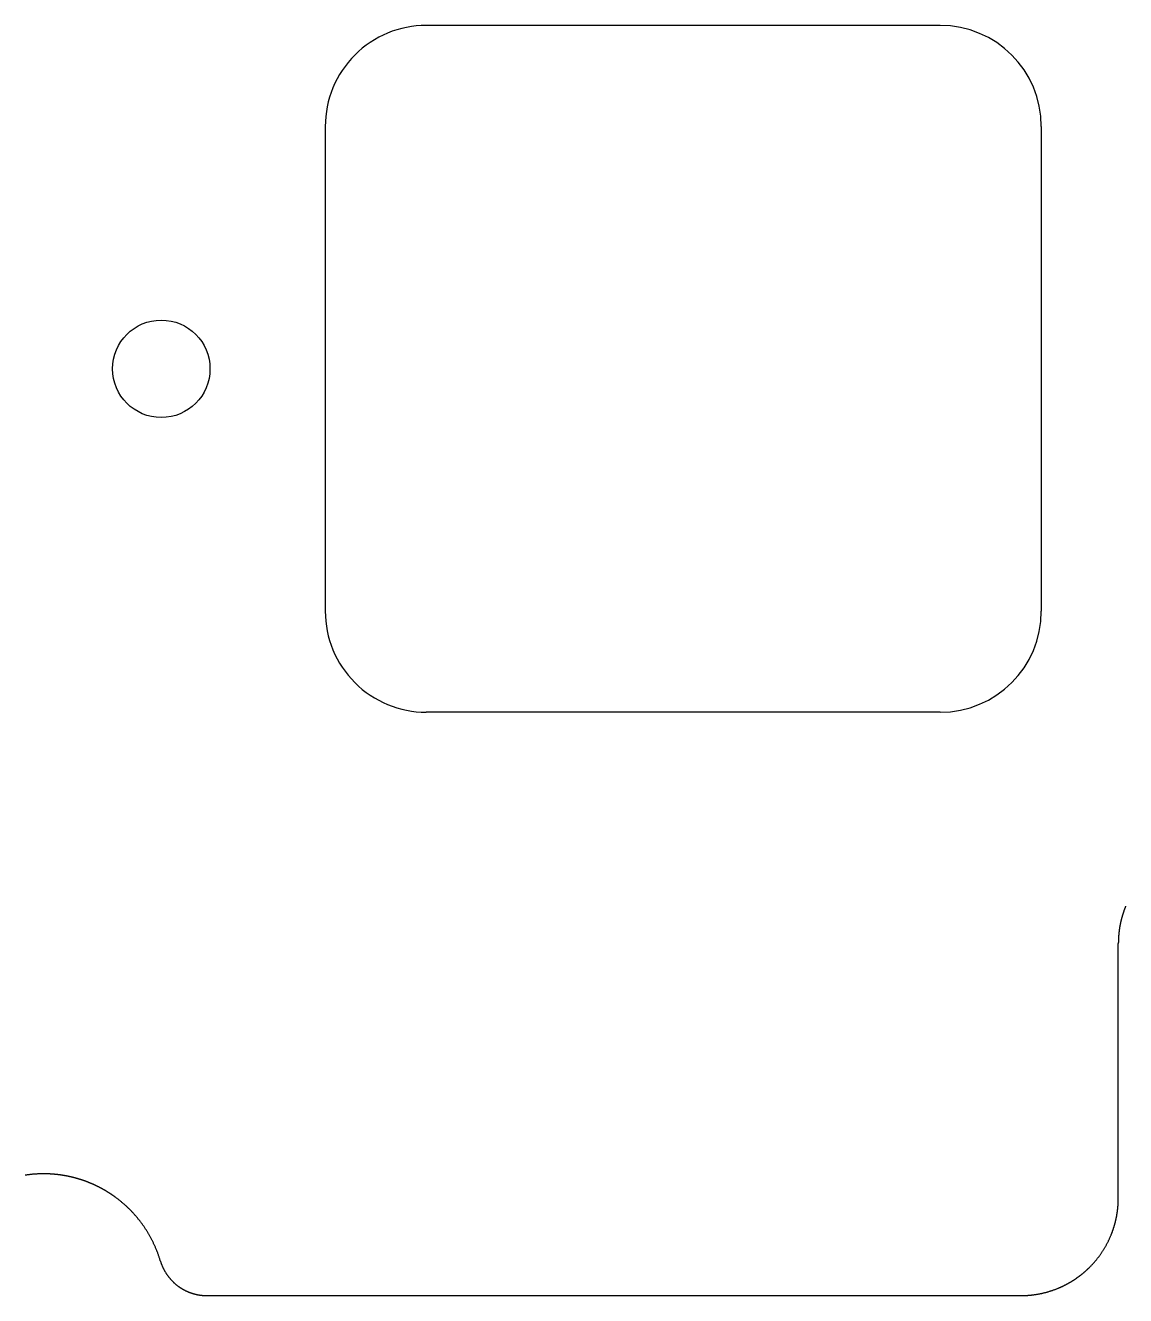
# Model space of a CAD drawing. Header units: millimetres. Extents: x -10 to 277, y -95 to 18.
# Drawn here: x 12.69 to 35.27, y -95.23 to -69.15 of the extents above; entities that cross this region are included whole.
import ezdxf

# ---------------------------------------------------------------- set-up
doc = ezdxf.new("R2010")
doc.units = ezdxf.units.MM
doc.header["$MEASUREMENT"] = 0
doc.layers.add('BLACK', color=7, linetype='CONTINUOUS')
doc.layers.add('Edge.Cuts', color=53, linetype='CONTINUOUS')

msp = doc.modelspace()

# ---------------------------------------------------------------- linework, layer by layer
at = {"layer": 'BLACK', "linetype": 'Continuous'}
for p, q in [((31.46875, -69.15), (20.918749, -69.15)), ((18.84375, -71.225), (18.84375, -81.175001)), ((33.54375, -71.225), (33.54375, -81.175)), ((31.46875, -83.25), (20.91875, -83.25))]:
    msp.add_line(p, q, dxfattribs=at)
at = {"layer": 'BLACK'}
msp.add_circle((15.478125, -76.2), 1, dxfattribs=at)
for centre, radius, start, end in [((20.918749, -71.224999), 2.074999, 90, 180.0000276), ((31.46875, -71.225), 2.075, 0, 90), ((20.918749, -81.175001), 2.074999, 180, 270.0000276), ((31.46875, -81.175), 2.075, 270, 0)]:
    msp.add_arc(centre, radius, start, end, dxfattribs=at)
at = {"layer": 'Edge.Cuts', "linetype": 'Continuous'}
for p, q in [((35.230923, -87.352374), (35.228901, -87.358368)), ((35.232964, -87.346387), (35.230923, -87.352374)), ((35.235024, -87.340406), (35.232964, -87.346387)), ((35.237102, -87.334432), (35.235024, -87.340406)), ((35.2392, -87.328464), (35.237102, -87.334432)), ((35.241316, -87.322503), (35.2392, -87.328464)), ((35.243452, -87.316548), (35.241316, -87.322503)), ((35.245606, -87.310601), (35.243452, -87.316548)), ((35.247779, -87.30466), (35.245606, -87.310601)), ((35.249971, -87.298726), (35.247779, -87.30466)), ((35.252181, -87.292799), (35.249971, -87.298726)), ((35.25441, -87.286879), (35.252181, -87.292799)), ((35.256658, -87.280967), (35.25441, -87.286879)), ((35.258925, -87.275061), (35.256658, -87.280967)), ((35.26121, -87.269162), (35.258925, -87.275061)), ((35.263514, -87.263271), (35.26121, -87.269162)), ((35.265837, -87.257387), (35.263514, -87.263271)), ((35.268178, -87.251511), (35.265837, -87.257387)), ((35.270538, -87.245642), (35.268178, -87.251511)), ((35.272916, -87.23978), (35.270538, -87.245642)), ((35.275313, -87.233926), (35.272916, -87.23978)), ((35.161334, -87.615072), (35.160144, -87.621283)), ((35.162544, -87.608865), (35.161334, -87.615072)), ((35.163774, -87.602662), (35.162544, -87.608865)), ((35.165023, -87.596462), (35.163774, -87.602662)), ((35.166292, -87.590267), (35.165023, -87.596462)), ((35.167581, -87.584075), (35.166292, -87.590267)), ((35.168889, -87.577888), (35.167581, -87.584075)), ((35.170216, -87.571704), (35.168889, -87.577888)), ((35.171564, -87.565525), (35.170216, -87.571704)), ((35.17293, -87.55935), (35.171564, -87.565525)), ((35.174317, -87.55318), (35.17293, -87.55935)), ((35.175723, -87.547013), (35.174317, -87.55318)), ((35.177148, -87.540852), (35.175723, -87.547013)), ((35.178593, -87.534694), (35.177148, -87.540852)), ((35.180057, -87.528542), (35.178593, -87.534694)), ((35.181541, -87.522393), (35.180057, -87.528542)), ((35.183044, -87.51625), (35.181541, -87.522393)), ((35.184567, -87.510111), (35.183044, -87.51625)), ((35.186109, -87.503978), (35.184567, -87.510111)), ((35.18767, -87.497849), (35.186109, -87.503978)), ((35.189251, -87.491725), (35.18767, -87.497849)), ((35.190851, -87.485605), (35.189251, -87.491725)), ((35.192471, -87.479492), (35.190851, -87.485605)), ((35.19411, -87.473383), (35.192471, -87.479492)), ((35.195768, -87.467279), (35.19411, -87.473383)), ((35.197446, -87.46118), (35.195768, -87.467279)), ((35.199142, -87.455088), (35.197446, -87.46118)), ((35.200859, -87.449), (35.199142, -87.455088)), ((35.202594, -87.442917), (35.200859, -87.449)), ((35.204349, -87.43684), (35.202594, -87.442917)), ((35.206122, -87.430769), (35.204349, -87.43684)), ((35.207915, -87.424703), (35.206122, -87.430769)), ((35.209728, -87.418643), (35.207915, -87.424703)), ((35.211559, -87.412589), (35.209728, -87.418643)), ((35.21341, -87.40654), (35.211559, -87.412589)), ((35.215279, -87.400497), (35.21341, -87.40654)), ((35.217168, -87.394461), (35.215279, -87.400497)), ((35.219076, -87.38843), (35.217168, -87.394461)), ((35.221003, -87.382405), (35.219076, -87.38843)), ((35.222949, -87.376386), (35.221003, -87.382405)), ((35.224914, -87.370374), (35.222949, -87.376386)), ((35.226898, -87.364368), (35.224914, -87.370374)), ((35.228901, -87.358368), (35.226898, -87.364368)), ((35.12875, -87.872135), (35.128373, -87.87845)), ((35.129147, -87.865822), (35.12875, -87.872135)), ((35.129564, -87.859509), (35.129147, -87.865822)), ((35.130001, -87.8532), (35.129564, -87.859509)), ((35.130458, -87.84689), (35.130001, -87.8532)), ((35.130935, -87.840583), (35.130458, -87.84689)), ((35.131432, -87.834277), (35.130935, -87.840583)), ((35.131949, -87.827973), (35.131432, -87.834277)), ((35.132485, -87.82167), (35.131949, -87.827973)), ((35.133042, -87.815371), (35.132485, -87.82167)), ((35.133619, -87.809072), (35.133042, -87.815371)), ((35.134215, -87.802776), (35.133619, -87.809072)), ((35.134831, -87.796481), (35.134215, -87.802776)), ((35.135468, -87.790189), (35.134831, -87.796481)), ((35.136124, -87.783898), (35.135468, -87.790189)), ((35.1368, -87.77761), (35.136124, -87.783898)), ((35.137496, -87.771324), (35.1368, -87.77761)), ((35.138212, -87.765041), (35.137496, -87.771324)), ((35.138947, -87.758759), (35.138212, -87.765041)), ((35.139703, -87.75248), (35.138947, -87.758759)), ((35.140478, -87.746203), (35.139703, -87.75248)), ((35.141274, -87.73993), (35.140478, -87.746203)), ((35.142089, -87.733658), (35.141274, -87.73993)), ((35.142924, -87.72739), (35.142089, -87.733658)), ((35.143779, -87.721123), (35.142924, -87.72739)), ((35.144653, -87.714861), (35.143779, -87.721123)), ((35.145548, -87.7086), (35.144653, -87.714861)), ((35.146462, -87.702343), (35.145548, -87.7086)), ((35.147396, -87.696088), (35.146462, -87.702343)), ((35.148349, -87.689836), (35.147396, -87.696088)), ((35.149323, -87.683587), (35.148349, -87.689836)), ((35.150316, -87.677342), (35.149323, -87.683587)), ((35.151329, -87.6711), (35.150316, -87.677342)), ((35.152362, -87.664861), (35.151329, -87.6711)), ((35.153415, -87.658625), (35.152362, -87.664861)), ((35.154487, -87.652393), (35.153415, -87.658625)), ((35.155579, -87.646164), (35.154487, -87.652393)), ((35.156691, -87.639939), (35.155579, -87.646164)), ((35.157822, -87.633716), (35.156691, -87.639939)), ((35.158973, -87.627498), (35.157822, -87.633716)), ((35.160144, -87.621283), (35.158973, -87.627498)), ((35.125001, -87.992292), (35.125, -87.9946)), ((35.125, -93.226), (35.125, -87.9946)), ((35.125019, -87.98596), (35.125001, -87.992292)), ((35.125056, -87.979631), (35.125019, -87.98596)), ((35.125113, -87.973301), (35.125056, -87.979631)), ((35.125191, -87.966973), (35.125113, -87.973301)), ((35.125288, -87.960643), (35.125191, -87.966973)), ((35.125405, -87.954316), (35.125288, -87.960643)), ((35.125543, -87.947988), (35.125405, -87.954316)), ((35.1257, -87.941663), (35.125543, -87.947988)), ((35.125877, -87.935336), (35.1257, -87.941663)), ((35.126075, -87.929012), (35.125877, -87.935336)), ((35.126292, -87.922688), (35.126075, -87.929012)), ((35.126529, -87.916365), (35.126292, -87.922688)), ((35.126787, -87.910043), (35.126529, -87.916365)), ((35.127064, -87.903723), (35.126787, -87.910043)), ((35.127361, -87.897402), (35.127064, -87.903723)), ((35.127678, -87.891084), (35.127361, -87.897402)), ((35.128016, -87.884766), (35.127678, -87.891084)), ((35.128373, -87.87845), (35.128016, -87.884766)), ((12.695715, -92.752922), (12.681749, -92.755028)), ((12.709694, -92.750895), (12.695715, -92.752922)), ((12.723685, -92.748947), (12.709694, -92.750895)), ((12.737689, -92.747078), (12.723685, -92.748947)), ((12.751706, -92.745288), (12.737689, -92.747078)), ((12.765734, -92.743577), (12.751706, -92.745288)), ((12.779773, -92.741946), (12.765734, -92.743577)), ((12.793824, -92.740393), (12.779773, -92.741946)), ((12.807886, -92.73892), (12.793824, -92.740393)), ((12.821958, -92.737526), (12.807886, -92.73892)), ((12.83604, -92.736211), (12.821958, -92.737526)), ((12.850133, -92.734976), (12.83604, -92.736211)), ((12.864235, -92.73382), (12.850133, -92.734976)), ((12.878346, -92.732744), (12.864235, -92.73382)), ((12.892466, -92.731747), (12.878346, -92.732744)), ((12.906595, -92.73083), (12.892466, -92.731747)), ((12.920732, -92.729992), (12.906595, -92.73083)), ((12.934877, -92.729234), (12.920732, -92.729992)), ((12.94903, -92.728556), (12.934877, -92.729234)), ((12.963191, -92.727957), (12.94903, -92.728556)), ((12.977359, -92.727438), (12.963191, -92.727957)), ((12.991533, -92.726999), (12.977359, -92.727438)), ((13.005714, -92.726639), (12.991533, -92.726999)), ((13.019902, -92.72636), (13.005714, -92.726639)), ((13.034096, -92.72616), (13.019902, -92.72636)), ((13.048295, -92.72604), (13.034096, -92.72616)), ((13.0625, -92.726), (13.048295, -92.72604)), ((13.069065, -92.726009), (13.0625, -92.726)), ((13.076173, -92.726037), (13.069065, -92.726009)), ((13.083277, -92.726086), (13.076173, -92.726037)), ((13.090382, -92.726154), (13.083277, -92.726086)), ((13.097483, -92.726243), (13.090382, -92.726154)), ((13.104585, -92.726351), (13.097483, -92.726243)), ((13.111683, -92.726479), (13.104585, -92.726351)), ((13.118782, -92.726628), (13.111683, -92.726479)), ((13.125877, -92.726796), (13.118782, -92.726628)), ((13.132972, -92.726985), (13.125877, -92.726796)), ((13.140064, -92.727193), (13.132972, -92.726985)), ((13.147157, -92.727422), (13.140064, -92.727193)), ((13.154245, -92.72767), (13.147157, -92.727422)), ((13.161334, -92.727938), (13.154245, -92.72767)), ((13.168418, -92.728226), (13.161334, -92.727938)), ((13.175504, -92.728535), (13.168418, -92.728226)), ((13.182585, -92.728863), (13.175504, -92.728535)), ((13.189666, -92.729211), (13.182585, -92.728863)), ((13.196743, -92.729579), (13.189666, -92.729211)), ((13.203821, -92.729967), (13.196743, -92.729579)), ((13.210894, -92.730375), (13.203821, -92.729967)), ((13.217967, -92.730803), (13.210894, -92.730375)), ((13.225036, -92.73125), (13.217967, -92.730803)), ((13.232105, -92.731718), (13.225036, -92.73125)), ((13.23917, -92.732206), (13.232105, -92.731718)), ((13.246235, -92.732713), (13.23917, -92.732206)), ((13.253295, -92.733241), (13.246235, -92.732713)), ((13.260355, -92.733788), (13.253295, -92.733241)), ((13.267411, -92.734355), (13.260355, -92.733788)), ((13.274466, -92.734942), (13.267411, -92.734355)), ((13.281517, -92.735549), (13.274466, -92.734942)), ((13.288568, -92.736176), (13.281517, -92.735549)), ((13.295614, -92.736823), (13.288568, -92.736176)), ((13.302659, -92.737489), (13.295614, -92.736823)), ((13.3097, -92.738176), (13.302659, -92.737489)), ((13.316741, -92.738882), (13.3097, -92.738176)), ((13.323776, -92.739608), (13.316741, -92.738882)), ((13.330812, -92.740354), (13.323776, -92.739608)), ((13.337842, -92.74112), (13.330812, -92.740354)), ((13.344871, -92.741905), (13.337842, -92.74112)), ((13.351896, -92.742711), (13.344871, -92.741905)), ((13.35892, -92.743536), (13.351896, -92.742711)), ((13.365939, -92.744381), (13.35892, -92.743536)), ((13.372957, -92.745246), (13.365939, -92.744381)), ((13.37997, -92.746131), (13.372957, -92.745246)), ((13.386982, -92.747035), (13.37997, -92.746131)), ((13.393989, -92.747959), (13.386982, -92.747035)), ((13.400995, -92.748904), (13.393989, -92.747959)), ((13.407996, -92.749867), (13.400995, -92.748904)), ((13.414996, -92.750851), (13.407996, -92.749867)), ((13.42199, -92.751854), (13.414996, -92.750851)), ((13.428983, -92.752877), (13.42199, -92.751854)), ((13.435971, -92.75392), (13.428983, -92.752877)), ((13.442958, -92.754983), (13.435971, -92.75392)), ((13.449939, -92.756065), (13.442958, -92.754983)), ((13.456919, -92.757167), (13.449939, -92.756065)), ((13.463893, -92.758288), (13.456919, -92.757167)), ((13.470866, -92.75943), (13.463893, -92.758288)), ((13.477833, -92.760591), (13.470866, -92.75943)), ((13.484798, -92.761772), (13.477833, -92.760591)), ((13.491758, -92.762972), (13.484798, -92.761772)), ((13.498717, -92.764192), (13.491758, -92.762972)), ((13.505669, -92.765432), (13.498717, -92.764192)), ((13.51262, -92.766692), (13.505669, -92.765432)), ((13.519565, -92.767971), (13.51262, -92.766692)), ((13.526508, -92.769269), (13.519565, -92.767971)), ((13.533445, -92.770588), (13.526508, -92.769269)), ((13.54038, -92.771926), (13.533445, -92.770588)), ((13.547309, -92.773283), (13.54038, -92.771926)), ((13.554236, -92.774661), (13.547309, -92.773283)), ((13.561157, -92.776057), (13.554236, -92.774661)), ((13.568076, -92.777474), (13.561157, -92.776057)), ((13.574989, -92.778909), (13.568076, -92.777474)), ((13.5819, -92.780365), (13.574989, -92.778909)), ((13.588804, -92.78184), (13.5819, -92.780365)), ((13.595706, -92.783335), (13.588804, -92.78184)), ((13.602601, -92.784849), (13.595706, -92.783335)), ((13.609495, -92.786382), (13.602601, -92.784849)), ((13.616381, -92.787935), (13.609495, -92.786382)), ((13.623265, -92.789508), (13.616381, -92.787935)), ((13.630143, -92.7911), (13.623265, -92.789508)), ((13.637018, -92.792712), (13.630143, -92.7911)), ((13.643887, -92.794343), (13.637018, -92.792712)), ((13.650752, -92.795994), (13.643887, -92.794343)), ((13.657612, -92.797663), (13.650752, -92.795994)), ((13.664468, -92.799353), (13.657612, -92.797663)), ((13.671317, -92.801062), (13.664468, -92.799353)), ((13.678164, -92.80279), (13.671317, -92.801062)), ((13.685004, -92.804537), (13.678164, -92.80279)), ((13.69184, -92.806305), (13.685004, -92.804537)), ((13.69867, -92.808091), (13.69184, -92.806305)), ((13.705496, -92.809897), (13.69867, -92.808091)), ((13.712316, -92.811722), (13.705496, -92.809897)), ((13.719132, -92.813566), (13.712316, -92.811722)), ((13.725942, -92.81543), (13.719132, -92.813566)), ((13.732747, -92.817313), (13.725942, -92.81543)), ((13.739546, -92.819215), (13.732747, -92.817313)), ((13.746341, -92.821137), (13.739546, -92.819215)), ((13.753129, -92.823078), (13.746341, -92.821137)), ((13.759914, -92.825038), (13.753129, -92.823078)), ((13.766691, -92.827017), (13.759914, -92.825038)), ((13.773464, -92.829016), (13.766691, -92.827017)), ((13.78023, -92.831034), (13.773464, -92.829016)), ((13.786992, -92.833071), (13.78023, -92.831034)), ((13.793747, -92.835127), (13.786992, -92.833071)), ((13.800497, -92.837203), (13.793747, -92.835127)), ((13.80724, -92.839297), (13.800497, -92.837203)), ((13.813979, -92.841411), (13.80724, -92.839297)), ((13.820711, -92.843544), (13.813979, -92.841411)), ((13.827438, -92.845696), (13.820711, -92.843544)), ((13.834157, -92.847867), (13.827438, -92.845696)), ((13.840872, -92.850057), (13.834157, -92.847867)), ((13.84758, -92.852266), (13.840872, -92.850057)), ((13.854283, -92.854494), (13.84758, -92.852266)), ((13.860978, -92.856741), (13.854283, -92.854494)), ((13.867668, -92.859008), (13.860978, -92.856741)), ((13.874351, -92.861293), (13.867668, -92.859008)), ((13.881029, -92.863597), (13.874351, -92.861293)), ((13.887699, -92.86592), (13.881029, -92.863597)), ((13.894363, -92.868263), (13.887699, -92.86592)), ((13.90102, -92.870624), (13.894363, -92.868263)), ((13.907672, -92.873004), (13.90102, -92.870624)), ((13.914316, -92.875403), (13.907672, -92.873004)), ((13.920955, -92.877821), (13.914316, -92.875403)), ((13.927586, -92.880257), (13.920955, -92.877821)), ((13.934211, -92.882713), (13.927586, -92.880257)), ((13.940828, -92.885187), (13.934211, -92.882713)), ((13.94744, -92.88768), (13.940828, -92.885187)), ((13.954043, -92.890192), (13.94744, -92.88768)), ((13.960641, -92.892723), (13.954043, -92.890192)), ((13.96723, -92.895272), (13.960641, -92.892723)), ((13.973814, -92.89784), (13.96723, -92.895272)), ((13.980389, -92.900427), (13.973814, -92.89784)), ((13.986959, -92.903033), (13.980389, -92.900427)), ((13.99352, -92.905656), (13.986959, -92.903033)), ((14.000075, -92.9083), (13.99352, -92.905656)), ((14.006621, -92.910961), (14.000075, -92.9083)), ((14.013161, -92.913641), (14.006621, -92.910961)), ((14.019693, -92.91634), (14.013161, -92.913641)), ((14.026219, -92.919057), (14.019693, -92.91634)), ((14.032735, -92.921793), (14.026219, -92.919057)), ((14.039246, -92.924547), (14.032735, -92.921793)), ((14.045747, -92.92732), (14.039246, -92.924547)), ((14.052243, -92.930111), (14.045747, -92.92732)), ((14.058729, -92.932921), (14.052243, -92.930111)), ((14.065208, -92.935749), (14.058729, -92.932921)), ((14.071679, -92.938596), (14.065208, -92.935749)), ((14.078143, -92.941461), (14.071679, -92.938596)), ((14.084598, -92.944344), (14.078143, -92.941461)), ((14.091046, -92.947246), (14.084598, -92.944344)), ((14.097485, -92.950166), (14.091046, -92.947246)), ((14.103917, -92.953104), (14.097485, -92.950166)), ((14.110339, -92.956061), (14.103917, -92.953104)), ((14.116755, -92.959036), (14.110339, -92.956061)), ((14.123161, -92.962029), (14.116755, -92.959036)), ((14.12956, -92.96504), (14.123161, -92.962029)), ((14.13595, -92.96807), (14.12956, -92.96504)), ((14.142332, -92.971118), (14.13595, -92.96807)), ((14.148705, -92.974183), (14.142332, -92.971118)), ((14.15507, -92.977267), (14.148705, -92.974183)), ((14.161426, -92.980369), (14.15507, -92.977267)), ((14.167774, -92.98349), (14.161426, -92.980369)), ((14.174113, -92.986627), (14.167774, -92.98349)), ((14.180443, -92.989784), (14.174113, -92.986627)), ((14.186765, -92.992958), (14.180443, -92.989784)), ((14.193078, -92.99615), (14.186765, -92.992958)), ((14.199381, -92.99936), (14.193078, -92.99615)), ((14.205676, -93.002588), (14.199381, -92.99936)), ((14.211962, -93.005834), (14.205676, -93.002588)), ((14.218239, -93.009097), (14.211962, -93.005834)), ((14.224507, -93.012379), (14.218239, -93.009097)), ((14.230766, -93.015678), (14.224507, -93.012379)), ((14.237015, -93.018995), (14.230766, -93.015678)), ((14.243256, -93.02233), (14.237015, -93.018995)), ((14.249487, -93.025683), (14.243256, -93.02233)), ((14.255709, -93.029053), (14.249487, -93.025683)), ((14.261921, -93.032441), (14.255709, -93.029053)), ((14.268124, -93.035846), (14.261921, -93.032441)), ((14.274317, -93.039269), (14.268124, -93.035846)), ((14.280501, -93.04271), (14.274317, -93.039269)), ((14.286675, -93.046169), (14.280501, -93.04271)), ((14.29284, -93.049644), (14.286675, -93.046169)), ((14.298995, -93.053138), (14.29284, -93.049644)), ((14.30514, -93.056649), (14.298995, -93.053138)), ((14.311275, -93.060177), (14.30514, -93.056649)), ((14.317401, -93.063722), (14.311275, -93.060177)), ((14.323516, -93.067285), (14.317401, -93.063722)), ((14.329622, -93.070866), (14.323516, -93.067285)), ((14.335718, -93.074463), (14.329622, -93.070866)), ((14.341803, -93.078078), (14.335718, -93.074463)), ((14.347879, -93.08171), (14.341803, -93.078078)), ((14.353944, -93.08536), (14.347879, -93.08171)), ((14.359999, -93.089026), (14.353944, -93.08536)), ((14.366044, -93.09271), (14.359999, -93.089026)), ((14.372078, -93.096411), (14.366044, -93.09271)), ((14.378102, -93.100129), (14.372078, -93.096411)), ((14.384116, -93.103864), (14.378102, -93.100129)), ((14.390119, -93.107617), (14.384116, -93.103864)), ((14.396111, -93.111386), (14.390119, -93.107617)), ((14.402094, -93.115172), (14.396111, -93.111386)), ((14.408065, -93.118975), (14.402094, -93.115172)), ((14.414026, -93.122795), (14.408065, -93.118975)), ((14.419976, -93.126631), (14.414026, -93.122795)), ((14.425915, -93.130485), (14.419976, -93.126631)), ((14.431843, -93.134356), (14.425915, -93.130485)), ((14.437761, -93.138243), (14.431843, -93.134356)), ((14.443667, -93.142147), (14.437761, -93.138243)), ((14.449563, -93.146068), (14.443667, -93.142147)), ((14.455447, -93.150005), (14.449563, -93.146068)), ((14.461321, -93.153959), (14.455447, -93.150005)), ((14.467183, -93.15793), (14.461321, -93.153959)), ((14.473034, -93.161917), (14.467183, -93.15793)), ((14.478874, -93.165921), (14.473034, -93.161917)), ((14.484702, -93.169941), (14.478874, -93.165921)), ((14.490519, -93.173978), (14.484702, -93.169941)), ((14.496325, -93.178031), (14.490519, -93.173978)), ((14.502119, -93.182101), (14.496325, -93.178031)), ((14.507902, -93.186187), (14.502119, -93.182101)), ((14.513673, -93.190289), (14.507902, -93.186187)), ((14.519433, -93.194407), (14.513673, -93.190289)), ((14.525181, -93.198542), (14.519433, -93.194407)), ((14.530918, -93.202693), (14.525181, -93.198542)), ((14.536642, -93.206861), (14.530918, -93.202693)), ((14.542355, -93.211044), (14.536642, -93.206861)), ((14.548056, -93.215243), (14.542355, -93.211044)), ((14.553745, -93.219459), (14.548056, -93.215243)), ((14.559422, -93.223691), (14.553745, -93.219459)), ((14.57074, -93.232202), (14.559422, -93.223691)), ((14.58201, -93.240777), (14.57074, -93.232202)), ((14.593231, -93.249415), (14.58201, -93.240777)), ((14.604403, -93.258117), (14.593231, -93.249415)), ((14.615526, -93.266882), (14.604403, -93.258117)), ((14.626599, -93.275708), (14.615526, -93.266882)), ((14.637621, -93.284598), (14.626599, -93.275708)), ((14.648593, -93.293549), (14.637621, -93.284598)), ((14.659513, -93.302561), (14.648593, -93.293549)), ((14.670383, -93.311635), (14.659513, -93.302561)), ((14.6812, -93.32077), (14.670383, -93.311635)), ((14.691965, -93.329966), (14.6812, -93.32077)), ((14.702678, -93.339222), (14.691965, -93.329966)), ((14.713338, -93.348538), (14.702678, -93.339222)), ((14.723945, -93.357914), (14.713338, -93.348538)), ((35.120853, -93.354778), (35.12125, -93.348465)), ((35.12125, -93.348465), (35.121627, -93.34215)), ((35.121627, -93.34215), (35.121984, -93.335834)), ((35.121984, -93.335834), (35.122322, -93.329516)), ((35.122322, -93.329516), (35.122639, -93.323198)), ((35.122639, -93.323198), (35.122936, -93.316877)), ((35.122936, -93.316877), (35.123213, -93.310557)), ((35.123213, -93.310557), (35.123471, -93.304235)), ((35.123471, -93.304235), (35.123708, -93.297912)), ((35.123708, -93.297912), (35.123925, -93.291588)), ((35.123925, -93.291588), (35.124123, -93.285264)), ((35.124123, -93.285264), (35.1243, -93.278937)), ((35.1243, -93.278937), (35.124457, -93.272612)), ((35.124457, -93.272612), (35.124595, -93.266284)), ((35.124595, -93.266284), (35.124712, -93.259957)), ((35.124712, -93.259957), (35.124809, -93.253627)), ((35.124809, -93.253627), (35.124887, -93.247299)), ((35.124887, -93.247299), (35.124944, -93.240969)), ((35.124944, -93.240969), (35.124981, -93.23464)), ((35.124981, -93.23464), (35.124999, -93.228308)), ((35.124999, -93.228308), (35.125, -93.226)), ((14.734498, -93.367349), (14.723945, -93.357914)), ((14.744997, -93.376843), (14.734498, -93.367349)), ((14.755442, -93.386396), (14.744997, -93.376843)), ((14.765832, -93.396007), (14.755442, -93.386396)), ((14.776168, -93.405677), (14.765832, -93.396007)), ((14.786448, -93.415404), (14.776168, -93.405677)), ((14.796672, -93.425188), (14.786448, -93.415404)), ((14.80684, -93.43503), (14.796672, -93.425188)), ((14.816952, -93.444928), (14.80684, -93.43503)), ((14.827007, -93.454883), (14.816952, -93.444928)), ((14.837005, -93.464894), (14.827007, -93.454883)), ((14.846945, -93.47496), (14.837005, -93.464894)), ((14.856828, -93.485082), (14.846945, -93.47496)), ((14.866653, -93.495259), (14.856828, -93.485082)), ((14.87642, -93.505491), (14.866653, -93.495259)), ((14.886127, -93.515777), (14.87642, -93.505491)), ((14.895776, -93.526117), (14.886127, -93.515777)), ((14.905366, -93.536511), (14.895776, -93.526117)), ((14.914896, -93.546958), (14.905366, -93.536511)), ((14.924366, -93.557458), (14.914896, -93.546958)), ((14.933776, -93.56801), (14.924366, -93.557458)), ((14.943125, -93.578615), (14.933776, -93.56801)), ((14.952414, -93.589272), (14.943125, -93.578615)), ((14.961641, -93.599981), (14.952414, -93.589272)), ((14.970807, -93.610741), (14.961641, -93.599981)), ((14.979911, -93.621551), (14.970807, -93.610741)), ((35.086226, -93.617938), (35.087456, -93.611735)), ((35.087456, -93.611735), (35.088666, -93.605528)), ((35.088666, -93.605528), (35.089856, -93.599317)), ((35.089856, -93.599317), (35.091027, -93.593102)), ((35.091027, -93.593102), (35.092178, -93.586884)), ((35.092178, -93.586884), (35.093309, -93.580661)), ((35.093309, -93.580661), (35.094421, -93.574436)), ((35.094421, -93.574436), (35.095513, -93.568207)), ((35.095513, -93.568207), (35.096585, -93.561975)), ((35.096585, -93.561975), (35.097638, -93.555739)), ((35.097638, -93.555739), (35.098671, -93.5495)), ((35.098671, -93.5495), (35.099684, -93.543258)), ((35.099684, -93.543258), (35.100677, -93.537013)), ((35.100677, -93.537013), (35.101651, -93.530764)), ((35.101651, -93.530764), (35.102604, -93.524512)), ((35.102604, -93.524512), (35.103538, -93.518257)), ((35.103538, -93.518257), (35.104452, -93.512)), ((35.104452, -93.512), (35.105347, -93.505739)), ((35.105347, -93.505739), (35.106221, -93.499477)), ((35.106221, -93.499477), (35.107076, -93.49321)), ((35.107076, -93.49321), (35.107911, -93.486942)), ((35.107911, -93.486942), (35.108726, -93.48067)), ((35.108726, -93.48067), (35.109522, -93.474397)), ((35.109522, -93.474397), (35.110297, -93.46812)), ((35.110297, -93.46812), (35.111053, -93.461841)), ((35.111053, -93.461841), (35.111788, -93.455559)), ((35.111788, -93.455559), (35.112504, -93.449276)), ((35.112504, -93.449276), (35.1132, -93.44299)), ((35.1132, -93.44299), (35.113876, -93.436702)), ((35.113876, -93.436702), (35.114532, -93.430411)), ((35.114532, -93.430411), (35.115169, -93.424119)), ((35.115169, -93.424119), (35.115785, -93.417824)), ((35.115785, -93.417824), (35.116381, -93.411528)), ((35.116381, -93.411528), (35.116958, -93.405229)), ((35.116958, -93.405229), (35.117515, -93.39893)), ((35.117515, -93.39893), (35.118051, -93.392627)), ((35.118051, -93.392627), (35.118568, -93.386323)), ((35.118568, -93.386323), (35.119065, -93.380017)), ((35.119065, -93.380017), (35.119542, -93.37371)), ((35.119542, -93.37371), (35.119999, -93.3674)), ((35.119999, -93.3674), (35.120436, -93.361091)), ((35.120436, -93.361091), (35.120853, -93.354778)), ((14.988954, -93.632413), (14.979911, -93.621551)), ((14.997934, -93.643324), (14.988954, -93.632413)), ((15.006851, -93.654285), (14.997934, -93.643324)), ((15.015706, -93.665296), (15.006851, -93.654285)), ((15.024498, -93.676356), (15.015706, -93.665296)), ((15.033226, -93.687465), (15.024498, -93.676356)), ((15.041891, -93.698622), (15.033226, -93.687465)), ((15.050492, -93.709827), (15.041891, -93.698622)), ((15.059028, -93.721081), (15.050492, -93.709827)), ((15.067501, -93.732381), (15.059028, -93.721081)), ((15.075908, -93.743729), (15.067501, -93.732381)), ((15.084251, -93.755123), (15.075908, -93.743729)), ((15.092529, -93.766564), (15.084251, -93.755123)), ((15.100741, -93.778051), (15.092529, -93.766564)), ((15.108887, -93.789583), (15.100741, -93.778051)), ((15.116968, -93.801161), (15.108887, -93.789583)), ((15.124983, -93.812783), (15.116968, -93.801161)), ((15.132931, -93.824451), (15.124983, -93.812783)), ((15.140813, -93.836163), (15.132931, -93.824451)), ((15.148628, -93.847918), (15.140813, -93.836163)), ((15.156375, -93.859718), (15.148628, -93.847918)), ((15.164056, -93.87156), (15.156375, -93.859718)), ((15.171669, -93.883446), (15.164056, -93.87156)), ((35.017036, -93.874213), (35.019077, -93.868226)), ((35.019077, -93.868226), (35.021099, -93.862232)), ((35.021099, -93.862232), (35.023102, -93.856232)), ((35.023102, -93.856232), (35.025086, -93.850226)), ((35.025086, -93.850226), (35.027051, -93.844214)), ((35.027051, -93.844214), (35.028997, -93.838195)), ((35.028997, -93.838195), (35.030924, -93.83217)), ((35.030924, -93.83217), (35.032832, -93.826139)), ((35.032832, -93.826139), (35.034721, -93.820103)), ((35.034721, -93.820103), (35.03659, -93.81406)), ((35.03659, -93.81406), (35.038441, -93.808011)), ((35.038441, -93.808011), (35.040272, -93.801957)), ((35.040272, -93.801957), (35.042085, -93.795897)), ((35.042085, -93.795897), (35.043878, -93.789831)), ((35.043878, -93.789831), (35.045651, -93.78376)), ((35.045651, -93.78376), (35.047406, -93.777683)), ((35.047406, -93.777683), (35.049141, -93.7716)), ((35.049141, -93.7716), (35.050858, -93.765512)), ((35.050858, -93.765512), (35.052554, -93.75942)), ((35.052554, -93.75942), (35.054232, -93.753321)), ((35.054232, -93.753321), (35.05589, -93.747217)), ((35.05589, -93.747217), (35.057529, -93.741108)), ((35.057529, -93.741108), (35.059149, -93.734995)), ((35.059149, -93.734995), (35.060749, -93.728875)), ((35.060749, -93.728875), (35.06233, -93.722751)), ((35.06233, -93.722751), (35.063891, -93.716622)), ((35.063891, -93.716622), (35.065433, -93.710489)), ((35.065433, -93.710489), (35.066956, -93.70435)), ((35.066956, -93.70435), (35.068459, -93.698207)), ((35.068459, -93.698207), (35.069943, -93.692058)), ((35.069943, -93.692058), (35.071407, -93.685906)), ((35.071407, -93.685906), (35.072852, -93.679748)), ((35.072852, -93.679748), (35.074277, -93.673587)), ((35.074277, -93.673587), (35.075683, -93.66742)), ((35.075683, -93.66742), (35.07707, -93.66125)), ((35.07707, -93.66125), (35.078436, -93.655075)), ((35.078436, -93.655075), (35.079784, -93.648896)), ((35.079784, -93.648896), (35.081111, -93.642712)), ((35.081111, -93.642712), (35.082419, -93.636525)), ((35.082419, -93.636525), (35.083708, -93.630333)), ((35.083708, -93.630333), (35.084977, -93.624138)), ((35.084977, -93.624138), (35.086226, -93.617938)), ((15.179215, -93.895374), (15.171669, -93.883446)), ((15.186692, -93.907344), (15.179215, -93.895374)), ((15.194102, -93.919356), (15.186692, -93.907344)), ((15.201443, -93.93141), (15.194102, -93.919356)), ((15.208716, -93.943505), (15.201443, -93.93141)), ((15.21592, -93.955641), (15.208716, -93.943505)), ((15.223055, -93.967818), (15.21592, -93.955641)), ((15.230121, -93.980035), (15.223055, -93.967818)), ((15.237118, -93.992292), (15.230121, -93.980035)), ((15.244045, -94.004588), (15.237118, -93.992292)), ((15.250903, -94.016924), (15.244045, -94.004588)), ((15.257691, -94.029298), (15.250903, -94.016924)), ((15.264409, -94.041712), (15.257691, -94.029298)), ((15.271056, -94.054163), (15.264409, -94.041712)), ((15.277634, -94.066652), (15.271056, -94.054163)), ((15.284141, -94.07918), (15.277634, -94.066652)), ((15.290577, -94.091744), (15.284141, -94.07918)), ((15.296942, -94.104346), (15.290577, -94.091744)), ((15.303236, -94.116984), (15.296942, -94.104346)), ((15.309459, -94.129658), (15.303236, -94.116984)), ((15.31561, -94.142369), (15.309459, -94.129658)), ((34.903071, -94.141658), (34.908826, -94.130394)), ((34.908826, -94.130394), (34.914511, -94.119093)), ((34.914511, -94.119093), (34.920124, -94.107757)), ((34.920124, -94.107757), (34.925665, -94.096385)), ((34.925665, -94.096385), (34.931134, -94.084978)), ((34.931134, -94.084978), (34.936531, -94.073537)), ((34.936531, -94.073537), (34.941856, -94.062061)), ((34.941856, -94.062061), (34.947108, -94.050552)), ((34.947108, -94.050552), (34.952287, -94.03901)), ((34.952287, -94.03901), (34.957394, -94.027436)), ((34.957394, -94.027436), (34.962427, -94.015829)), ((34.962427, -94.015829), (34.967386, -94.00419)), ((34.967386, -94.00419), (34.972272, -93.99252)), ((34.972272, -93.99252), (34.974687, -93.986674)), ((34.974687, -93.986674), (34.977084, -93.98082)), ((34.977084, -93.98082), (34.979462, -93.974958)), ((34.979462, -93.974958), (34.981822, -93.969089)), ((34.981822, -93.969089), (34.984163, -93.963213)), ((34.984163, -93.963213), (34.986486, -93.957329)), ((34.986486, -93.957329), (34.98879, -93.951438)), ((34.98879, -93.951438), (34.991075, -93.945539)), ((34.991075, -93.945539), (34.993342, -93.939633)), ((34.993342, -93.939633), (34.99559, -93.933721)), ((34.99559, -93.933721), (34.997819, -93.927801)), ((34.997819, -93.927801), (35.000029, -93.921874)), ((35.000029, -93.921874), (35.002221, -93.91594)), ((35.002221, -93.91594), (35.004394, -93.909999)), ((35.004394, -93.909999), (35.006548, -93.904052)), ((35.006548, -93.904052), (35.008684, -93.898097)), ((35.008684, -93.898097), (35.0108, -93.892136)), ((35.0108, -93.892136), (35.012898, -93.886168)), ((35.012898, -93.886168), (35.014976, -93.880194)), ((35.014976, -93.880194), (35.017036, -93.874213)), ((15.32169, -94.155115), (15.31561, -94.142369)), ((15.327699, -94.167897), (15.32169, -94.155115)), ((15.333635, -94.180714), (15.327699, -94.167897)), ((15.3395, -94.193566), (15.333635, -94.180714)), ((15.345292, -94.206452), (15.3395, -94.193566)), ((15.351013, -94.219373), (15.345292, -94.206452)), ((15.35666, -94.232327), (15.351013, -94.219373)), ((15.362235, -94.245315), (15.35666, -94.232327)), ((15.367738, -94.258337), (15.362235, -94.245315)), ((15.373168, -94.271391), (15.367738, -94.258337)), ((15.378524, -94.284479), (15.373168, -94.271391)), ((15.383808, -94.297598), (15.378524, -94.284479)), ((15.389018, -94.31075), (15.383808, -94.297598)), ((15.394155, -94.323934), (15.389018, -94.31075)), ((15.399219, -94.337149), (15.394155, -94.323934)), ((15.404208, -94.350396), (15.399219, -94.337149)), ((15.409125, -94.363674), (15.404208, -94.350396)), ((15.413967, -94.376982), (15.409125, -94.363674)), ((15.418735, -94.390321), (15.413967, -94.376982)), ((15.423429, -94.403691), (15.418735, -94.390321)), ((34.744211, -94.399935), (34.751601, -94.389675)), ((34.751601, -94.389675), (34.758925, -94.379368)), ((34.758925, -94.379368), (34.766184, -94.369016)), ((34.766184, -94.369016), (34.773378, -94.358617)), ((34.773378, -94.358617), (34.780506, -94.348173)), ((34.780506, -94.348173), (34.787567, -94.337684)), ((34.787567, -94.337684), (34.794563, -94.32715)), ((34.794563, -94.32715), (34.801491, -94.316572)), ((34.801491, -94.316572), (34.808353, -94.305951)), ((34.808353, -94.305951), (34.815148, -94.295286)), ((34.815148, -94.295286), (34.821875, -94.284578)), ((34.821875, -94.284578), (34.828534, -94.273827)), ((34.828534, -94.273827), (34.835126, -94.263034)), ((34.835126, -94.263034), (34.841649, -94.2522)), ((34.841649, -94.2522), (34.848104, -94.241324)), ((34.848104, -94.241324), (34.85449, -94.230408)), ((34.85449, -94.230408), (34.860806, -94.219451)), ((34.860806, -94.219451), (34.867054, -94.208454)), ((34.867054, -94.208454), (34.873232, -94.197417)), ((34.873232, -94.197417), (34.87934, -94.186342)), ((34.87934, -94.186342), (34.885379, -94.175228)), ((34.885379, -94.175228), (34.891347, -94.164075)), ((34.891347, -94.164075), (34.897244, -94.152885)), ((34.897244, -94.152885), (34.903071, -94.141658)), ((15.428049, -94.41709), (15.423429, -94.403691)), ((15.432594, -94.430519), (15.428049, -94.41709)), ((15.437066, -94.443977), (15.432594, -94.430519)), ((15.441462, -94.457464), (15.437066, -94.443977)), ((15.445784, -94.470981), (15.441462, -94.457464)), ((15.450031, -94.484525), (15.445784, -94.470981)), ((15.454203, -94.498099), (15.450031, -94.484525)), ((15.4583, -94.5117), (15.454203, -94.498099)), ((15.4583, -94.5117), (15.460903, -94.520294)), ((15.460903, -94.520294), (15.46358, -94.528859)), ((15.46358, -94.528859), (15.466333, -94.537396)), ((15.466333, -94.537396), (15.46916, -94.545904)), ((15.46916, -94.545904), (15.472061, -94.554382)), ((15.472061, -94.554382), (15.475037, -94.562831)), ((15.475037, -94.562831), (15.478087, -94.571249)), ((15.478087, -94.571249), (15.48121, -94.579637)), ((15.48121, -94.579637), (15.484408, -94.587993)), ((15.484408, -94.587993), (15.487678, -94.596318)), ((15.487678, -94.596318), (15.491022, -94.60461)), ((15.491022, -94.60461), (15.494439, -94.612871)), ((15.494439, -94.612871), (15.497929, -94.621098)), ((15.497929, -94.621098), (15.501492, -94.629292)), ((15.501492, -94.629292), (15.505127, -94.637452)), ((15.505127, -94.637452), (15.508834, -94.645577)), ((15.508834, -94.645577), (15.512613, -94.653668)), ((15.512613, -94.653668), (15.516463, -94.661723)), ((34.519528, -94.659602), (34.524058, -94.655182)), ((34.524058, -94.655182), (34.528575, -94.650746)), ((34.528575, -94.650746), (34.533077, -94.646296)), ((34.533077, -94.646296), (34.537567, -94.641831)), ((34.537567, -94.641831), (34.5392, -94.6402)), ((34.5392, -94.6402), (34.54812, -94.631223)), ((34.54812, -94.631223), (34.556982, -94.622191)), ((34.556982, -94.622191), (34.565787, -94.613104)), ((34.565787, -94.613104), (34.574533, -94.603963)), ((34.574533, -94.603963), (34.58322, -94.594767)), ((34.58322, -94.594767), (34.591849, -94.585517)), ((34.591849, -94.585517), (34.600418, -94.576213)), ((34.600418, -94.576213), (34.608928, -94.566855)), ((34.608928, -94.566855), (34.617378, -94.557445)), ((34.617378, -94.557445), (34.625768, -94.547982)), ((34.625768, -94.547982), (34.634097, -94.538466)), ((34.634097, -94.538466), (34.642366, -94.528898)), ((34.642366, -94.528898), (34.650574, -94.519278)), ((34.650574, -94.519278), (34.658721, -94.509607)), ((34.658721, -94.509607), (34.666806, -94.499885)), ((34.666806, -94.499885), (34.67483, -94.490113)), ((34.67483, -94.490113), (34.682791, -94.480289)), ((34.682791, -94.480289), (34.69069, -94.470416)), ((34.69069, -94.470416), (34.698526, -94.460493)), ((34.698526, -94.460493), (34.7063, -94.450521)), ((34.7063, -94.450521), (34.71401, -94.4405)), ((34.71401, -94.4405), (34.721656, -94.430431)), ((34.721656, -94.430431), (34.729239, -94.420313)), ((34.729239, -94.420313), (34.736757, -94.410148)), ((34.736757, -94.410148), (34.744211, -94.399935)), ((15.516463, -94.661723), (15.520385, -94.669742)), ((15.520385, -94.669742), (15.524379, -94.677725)), ((15.524379, -94.677725), (15.528443, -94.685672)), ((15.528443, -94.685672), (15.532578, -94.693581)), ((15.532578, -94.693581), (15.536783, -94.701452)), ((15.536783, -94.701452), (15.541059, -94.709285)), ((15.541059, -94.709285), (15.545404, -94.717079)), ((15.545404, -94.717079), (15.549819, -94.724833)), ((15.549819, -94.724833), (15.554303, -94.732548)), ((15.554303, -94.732548), (15.558856, -94.740222)), ((15.558856, -94.740222), (15.563478, -94.747856)), ((15.563478, -94.747856), (15.568168, -94.755447)), ((15.568168, -94.755447), (15.572926, -94.762997)), ((15.572926, -94.762997), (15.577752, -94.770505)), ((15.577752, -94.770505), (15.582645, -94.777969)), ((15.582645, -94.777969), (15.587605, -94.78539)), ((15.587605, -94.78539), (15.592632, -94.792766)), ((15.592632, -94.792766), (15.597725, -94.800098)), ((15.597725, -94.800098), (15.602884, -94.807385)), ((15.602884, -94.807385), (15.608109, -94.814626)), ((15.608109, -94.814626), (15.613398, -94.82182)), ((15.613398, -94.82182), (15.618753, -94.828968)), ((15.618753, -94.828968), (15.624172, -94.836068)), ((15.624172, -94.836068), (15.629654, -94.84312)), ((15.629654, -94.84312), (15.635201, -94.850124)), ((15.635201, -94.850124), (15.64081, -94.857078)), ((15.64081, -94.857078), (15.646482, -94.863983)), ((15.646482, -94.863983), (15.652217, -94.870838)), ((15.652217, -94.870838), (15.658013, -94.877642)), ((15.658013, -94.877642), (15.66387, -94.884395)), ((15.66387, -94.884395), (15.669789, -94.891096)), ((15.669789, -94.891096), (15.675768, -94.897744)), ((15.675768, -94.897744), (15.681806, -94.90434)), ((15.681806, -94.90434), (15.687905, -94.910882)), ((15.687905, -94.910882), (15.694062, -94.91737)), ((34.192178, -94.91748), (34.197521, -94.914097)), ((34.197521, -94.914097), (34.202854, -94.910696)), ((34.202854, -94.910696), (34.208176, -94.90728)), ((34.208176, -94.90728), (34.213487, -94.903846)), ((34.213487, -94.903846), (34.218787, -94.900396)), ((34.218787, -94.900396), (34.224077, -94.896928)), ((34.224077, -94.896928), (34.229355, -94.893444)), ((34.229355, -94.893444), (34.234623, -94.889944)), ((34.234623, -94.889944), (34.239879, -94.886427)), ((34.239879, -94.886427), (34.245124, -94.882893)), ((34.245124, -94.882893), (34.250357, -94.879343)), ((34.250357, -94.879343), (34.25558, -94.875775)), ((34.25558, -94.875775), (34.260791, -94.872192)), ((34.260791, -94.872192), (34.265991, -94.868592)), ((34.265991, -94.868592), (34.271179, -94.864976)), ((34.271179, -94.864976), (34.276356, -94.861343)), ((34.276356, -94.861343), (34.281521, -94.857695)), ((34.281521, -94.857695), (34.286676, -94.854029)), ((34.286676, -94.854029), (34.291817, -94.850348)), ((34.291817, -94.850348), (34.296948, -94.84665)), ((34.296948, -94.84665), (34.302067, -94.842936)), ((34.302067, -94.842936), (34.307174, -94.839205)), ((34.307174, -94.839205), (34.312269, -94.835459)), ((34.312269, -94.835459), (34.317353, -94.831696)), ((34.317353, -94.831696), (34.322424, -94.827918)), ((34.322424, -94.827918), (34.327484, -94.824123)), ((34.327484, -94.824123), (34.332531, -94.820313)), ((34.332531, -94.820313), (34.337566, -94.816486)), ((34.337566, -94.816486), (34.342589, -94.812644)), ((34.342589, -94.812644), (34.347601, -94.808785)), ((34.347601, -94.808785), (34.352599, -94.804911)), ((34.352599, -94.804911), (34.357586, -94.801021)), ((34.357586, -94.801021), (34.36256, -94.797115)), ((34.36256, -94.797115), (34.367523, -94.793193)), ((34.367523, -94.793193), (34.372472, -94.789256)), ((34.372472, -94.789256), (34.37741, -94.785303)), ((34.37741, -94.785303), (34.382334, -94.781335)), ((34.382334, -94.781335), (34.387247, -94.77735)), ((34.387247, -94.77735), (34.392146, -94.773351)), ((34.392146, -94.773351), (34.397034, -94.769335)), ((34.397034, -94.769335), (34.401907, -94.765304)), ((34.401907, -94.765304), (34.40677, -94.761258)), ((34.40677, -94.761258), (34.411618, -94.757196)), ((34.411618, -94.757196), (34.416455, -94.753119)), ((34.416455, -94.753119), (34.421278, -94.749027)), ((34.421278, -94.749027), (34.426089, -94.744918)), ((34.426089, -94.744918), (34.430886, -94.740796)), ((34.430886, -94.740796), (34.435671, -94.736657)), ((34.435671, -94.736657), (34.440442, -94.732504)), ((34.440442, -94.732504), (34.445201, -94.728335)), ((34.445201, -94.728335), (34.449946, -94.724151)), ((34.449946, -94.724151), (34.454678, -94.719952)), ((34.454678, -94.719952), (34.459397, -94.715738)), ((34.459397, -94.715738), (34.464104, -94.711509)), ((34.464104, -94.711509), (34.468796, -94.707265)), ((34.468796, -94.707265), (34.473475, -94.703006)), ((34.473475, -94.703006), (34.478141, -94.698733)), ((34.478141, -94.698733), (34.482794, -94.694443)), ((34.482794, -94.694443), (34.487433, -94.69014)), ((34.487433, -94.69014), (34.492059, -94.685821)), ((34.492059, -94.685821), (34.496671, -94.681489)), ((34.496671, -94.681489), (34.50127, -94.67714)), ((34.50127, -94.67714), (34.505854, -94.672778)), ((34.505854, -94.672778), (34.510426, -94.6684)), ((34.510426, -94.6684), (34.514984, -94.664009)), ((34.514984, -94.664009), (34.519528, -94.659602)), ((15.694062, -94.91737), (15.700277, -94.923804)), ((15.700277, -94.923804), (15.706551, -94.930182)), ((15.706551, -94.930182), (15.712882, -94.936505)), ((15.712882, -94.936505), (15.71927, -94.942771)), ((15.71927, -94.942771), (15.725714, -94.948981)), ((15.725714, -94.948981), (15.732214, -94.955134)), ((15.732214, -94.955134), (15.73877, -94.961228)), ((15.73877, -94.961228), (15.74538, -94.967265)), ((15.74538, -94.967265), (15.752044, -94.973243)), ((15.752044, -94.973243), (15.758762, -94.979161)), ((15.758762, -94.979161), (15.765534, -94.98502)), ((15.765534, -94.98502), (15.772357, -94.990818)), ((15.772357, -94.990818), (15.779233, -94.996555)), ((15.779233, -94.996555), (15.78616, -95.002231)), ((15.78616, -95.002231), (15.793137, -95.007845)), ((15.793137, -95.007845), (15.800165, -95.013397)), ((15.800165, -95.013397), (15.807242, -95.018886)), ((15.807242, -95.018886), (15.814368, -95.024311)), ((15.814368, -95.024311), (15.821543, -95.029673)), ((15.821543, -95.029673), (15.825148, -95.03233)), ((15.825148, -95.03233), (15.828765, -95.034971)), ((15.828765, -95.034971), (15.832394, -95.037595)), ((15.832394, -95.037595), (15.836034, -95.040204)), ((15.836034, -95.040204), (15.839686, -95.042796)), ((15.839686, -95.042796), (15.84335, -95.045372)), ((15.84335, -95.045372), (15.847025, -95.047931)), ((15.847025, -95.047931), (15.850711, -95.050474)), ((15.850711, -95.050474), (15.854409, -95.053)), ((15.854409, -95.053), (15.858118, -95.05551)), ((15.858118, -95.05551), (15.861838, -95.058003)), ((15.861838, -95.058003), (15.865569, -95.06048)), ((15.865569, -95.06048), (15.869311, -95.062939)), ((15.869311, -95.062939), (15.873064, -95.065382)), ((15.873064, -95.065382), (15.876828, -95.067809)), ((15.876828, -95.067809), (15.880602, -95.070218)), ((15.880602, -95.070218), (15.884387, -95.07261)), ((15.884387, -95.07261), (15.888183, -95.074986)), ((15.888183, -95.074986), (15.891989, -95.077344)), ((15.891989, -95.077344), (15.895806, -95.079685)), ((15.895806, -95.079685), (15.899633, -95.082009)), ((15.899633, -95.082009), (15.90347, -95.084316)), ((15.90347, -95.084316), (15.907317, -95.086606)), ((15.907317, -95.086606), (15.911175, -95.088878)), ((15.911175, -95.088878), (15.915042, -95.091133)), ((15.915042, -95.091133), (15.91892, -95.093371)), ((15.91892, -95.093371), (15.922806, -95.095591)), ((15.922806, -95.095591), (15.926704, -95.097794)), ((15.926704, -95.097794), (15.93061, -95.099979)), ((15.93061, -95.099979), (15.934526, -95.102147)), ((15.934526, -95.102147), (15.938452, -95.104297)), ((15.938452, -95.104297), (15.942387, -95.10643)), ((15.942387, -95.10643), (15.946331, -95.108545)), ((15.946331, -95.108545), (15.950285, -95.110642)), ((15.950285, -95.110642), (15.954247, -95.112721)), ((15.954247, -95.112721), (15.95822, -95.114782)), ((15.95822, -95.114782), (15.9622, -95.116826)), ((15.9622, -95.116826), (15.96619, -95.118852)), ((15.96619, -95.118852), (15.970189, -95.120859)), ((15.970189, -95.120859), (15.974196, -95.122849)), ((15.974196, -95.122849), (15.978212, -95.12482)), ((15.978212, -95.12482), (15.982237, -95.126774)), ((15.982237, -95.126774), (15.98627, -95.128709)), ((15.98627, -95.128709), (15.990312, -95.130627)), ((15.990312, -95.130627), (15.994361, -95.132526)), ((15.994361, -95.132526), (15.99842, -95.134407)), ((15.99842, -95.134407), (16.002486, -95.136269)), ((16.002486, -95.136269), (16.006561, -95.138114)), ((16.006561, -95.138114), (16.010643, -95.13994)), ((16.010643, -95.13994), (16.014734, -95.141748)), ((16.014734, -95.141748), (16.018831, -95.143536)), ((16.018831, -95.143536), (16.022938, -95.145307)), ((16.022938, -95.145307), (16.027051, -95.14706)), ((16.027051, -95.14706), (16.031173, -95.148794)), ((16.031173, -95.148794), (16.035301, -95.150508)), ((16.035301, -95.150508), (16.039438, -95.152205)), ((16.039438, -95.152205), (16.043581, -95.153883)), ((16.043581, -95.153883), (16.047732, -95.155543)), ((16.047732, -95.155543), (16.051889, -95.157183)), ((16.051889, -95.157183), (16.056055, -95.158805)), ((16.056055, -95.158805), (16.060227, -95.160408)), ((16.060227, -95.160408), (16.064406, -95.161993)), ((16.064406, -95.161993), (16.068591, -95.163558)), ((16.068591, -95.163558), (16.072785, -95.165105)), ((16.072785, -95.165105), (16.076984, -95.166633)), ((16.076984, -95.166633), (16.08119, -95.168143)), ((16.08119, -95.168143), (16.085402, -95.169632)), ((16.085402, -95.169632), (16.089622, -95.171104)), ((16.089622, -95.171104), (16.093847, -95.172556)), ((16.093847, -95.172556), (16.098079, -95.173989)), ((16.098079, -95.173989), (16.102316, -95.175403)), ((16.102316, -95.175403), (16.106561, -95.176799)), ((16.106561, -95.176799), (16.11081, -95.178175)), ((33.551642, -95.179969), (33.563988, -95.177232)), ((33.563988, -95.177232), (33.576316, -95.174417)), ((33.576316, -95.174417), (33.588626, -95.171524)), ((33.588626, -95.171524), (33.600918, -95.168553)), ((33.600918, -95.168553), (33.613191, -95.165505)), ((33.613191, -95.165505), (33.625446, -95.162379)), ((33.625446, -95.162379), (33.63768, -95.159175)), ((33.63768, -95.159175), (33.649894, -95.155894)), ((33.649894, -95.155894), (33.662087, -95.152535)), ((33.662087, -95.152535), (33.674259, -95.1491)), ((33.674259, -95.1491), (33.68641, -95.145587)), ((33.68641, -95.145587), (33.698538, -95.141998)), ((33.698538, -95.141998), (33.710644, -95.138332)), ((33.710644, -95.138332), (33.722726, -95.13459)), ((33.722726, -95.13459), (33.734785, -95.130771)), ((33.734785, -95.130771), (33.746819, -95.126875)), ((33.746819, -95.126875), (33.758829, -95.122904)), ((33.758829, -95.122904), (33.770814, -95.118857)), ((33.770814, -95.118857), (33.782773, -95.114734)), ((33.782773, -95.114734), (33.794706, -95.110535)), ((33.794706, -95.110535), (33.806613, -95.106261)), ((33.806613, -95.106261), (33.818492, -95.101912)), ((33.818492, -95.101912), (33.830344, -95.097487)), ((33.830344, -95.097487), (33.842167, -95.092988)), ((33.842167, -95.092988), (33.853962, -95.088414)), ((33.853962, -95.088414), (33.865728, -95.083765)), ((33.865728, -95.083765), (33.877465, -95.079042)), ((33.877465, -95.079042), (33.889171, -95.074245)), ((33.889171, -95.074245), (33.895013, -95.071819)), ((33.895013, -95.071819), (33.900847, -95.069374)), ((33.900847, -95.069374), (33.906674, -95.066911)), ((33.906674, -95.066911), (33.912492, -95.064429)), ((33.912492, -95.064429), (33.918303, -95.061929)), ((33.918303, -95.061929), (33.924106, -95.059411)), ((33.924106, -95.059411), (33.929901, -95.056874)), ((33.929901, -95.056874), (33.935688, -95.054319)), ((33.935688, -95.054319), (33.941466, -95.051746)), ((33.941466, -95.051746), (33.947237, -95.049154)), ((33.947237, -95.049154), (33.952999, -95.046544)), ((33.952999, -95.046544), (33.958753, -95.043916)), ((33.958753, -95.043916), (33.964499, -95.04127)), ((33.964499, -95.04127), (33.970236, -95.038606)), ((33.970236, -95.038606), (33.975965, -95.035923)), ((33.975965, -95.035923), (33.981685, -95.033223)), ((33.981685, -95.033223), (33.987397, -95.030504)), ((33.987397, -95.030504), (33.9931, -95.027767)), ((33.9931, -95.027767), (33.998794, -95.025013)), ((33.998794, -95.025013), (34.00448, -95.02224)), ((34.00448, -95.02224), (34.010157, -95.01945)), ((34.010157, -95.01945), (34.015825, -95.016641)), ((34.015825, -95.016641), (34.021484, -95.013815)), ((34.021484, -95.013815), (34.027134, -95.01097)), ((34.027134, -95.01097), (34.032775, -95.008108)), ((34.032775, -95.008108), (34.038407, -95.005228)), ((34.038407, -95.005228), (34.04403, -95.00233)), ((34.04403, -95.00233), (34.049643, -94.999415)), ((34.049643, -94.999415), (34.055247, -94.996482)), ((34.055247, -94.996482), (34.060843, -94.99353)), ((34.060843, -94.99353), (34.066428, -94.990562)), ((34.066428, -94.990562), (34.072004, -94.987576)), ((34.072004, -94.987576), (34.077571, -94.984572)), ((34.077571, -94.984572), (34.083128, -94.98155)), ((34.083128, -94.98155), (34.088675, -94.978512)), ((34.088675, -94.978512), (34.094213, -94.975455)), ((34.094213, -94.975455), (34.099741, -94.972381)), ((34.099741, -94.972381), (34.10526, -94.96929)), ((34.10526, -94.96929), (34.110768, -94.966181)), ((34.110768, -94.966181), (34.116267, -94.963055)), ((34.116267, -94.963055), (34.121755, -94.959911)), ((34.121755, -94.959911), (34.127234, -94.95675)), ((34.127234, -94.95675), (34.132702, -94.953572)), ((34.132702, -94.953572), (34.138161, -94.950376)), ((34.138161, -94.950376), (34.143609, -94.947164)), ((34.143609, -94.947164), (34.149047, -94.943934)), ((34.149047, -94.943934), (34.154475, -94.940687)), ((34.154475, -94.940687), (34.159893, -94.937423)), ((34.159893, -94.937423), (34.165299, -94.934142)), ((34.165299, -94.934142), (34.170696, -94.930843)), ((34.170696, -94.930843), (34.176082, -94.927528)), ((34.176082, -94.927528), (34.181458, -94.924195)), ((34.181458, -94.924195), (34.186823, -94.920846)), ((34.186823, -94.920846), (34.192178, -94.91748)), ((16.11081, -95.178175), (16.115067, -95.179532)), ((16.115067, -95.179532), (16.119328, -95.180869)), ((16.119328, -95.180869), (16.123597, -95.182188)), ((16.123597, -95.182188), (16.12787, -95.183488)), ((16.12787, -95.183488), (16.13215, -95.184768)), ((16.13215, -95.184768), (16.136434, -95.186029)), ((16.136434, -95.186029), (16.140725, -95.187271)), ((16.140725, -95.187271), (16.14502, -95.188494)), ((16.14502, -95.188494), (16.149322, -95.189697)), ((16.149322, -95.189697), (16.153628, -95.190881)), ((16.153628, -95.190881), (16.15794, -95.192046)), ((16.15794, -95.192046), (16.162256, -95.193191)), ((16.162256, -95.193191), (16.166579, -95.194317)), ((16.166579, -95.194317), (16.170905, -95.195424)), ((16.170905, -95.195424), (16.175237, -95.196511)), ((16.175237, -95.196511), (16.179573, -95.197579)), ((16.179573, -95.197579), (16.183915, -95.198627)), ((16.183915, -95.198627), (16.18826, -95.199656)), ((16.18826, -95.199656), (16.192612, -95.200666)), ((16.192612, -95.200666), (16.196966, -95.201655)), ((16.196966, -95.201655), (16.201326, -95.202626)), ((16.201326, -95.202626), (16.205689, -95.203576)), ((16.205689, -95.203576), (16.210059, -95.204508)), ((16.210059, -95.204508), (16.21443, -95.20542)), ((16.21443, -95.20542), (16.218808, -95.206312)), ((16.218808, -95.206312), (16.223188, -95.207184)), ((16.223188, -95.207184), (16.227574, -95.208037)), ((16.227574, -95.208037), (16.231962, -95.208871)), ((16.231962, -95.208871), (16.236355, -95.209684)), ((16.236355, -95.209684), (16.240751, -95.210478)), ((16.240751, -95.210478), (16.245152, -95.211253)), ((16.245152, -95.211253), (16.249555, -95.212007)), ((16.249555, -95.212007), (16.253964, -95.212743)), ((16.253964, -95.212743), (16.258374, -95.213458)), ((16.258374, -95.213458), (16.262789, -95.214153)), ((16.262789, -95.214153), (16.267206, -95.214829)), ((16.267206, -95.214829), (16.271629, -95.215485)), ((16.271629, -95.215485), (16.276052, -95.216122)), ((16.276052, -95.216122), (16.280481, -95.216738)), ((16.280481, -95.216738), (16.284911, -95.217335)), ((16.284911, -95.217335), (16.289346, -95.217912)), ((16.289346, -95.217912), (16.293782, -95.218469)), ((16.293782, -95.218469), (16.298223, -95.219007)), ((16.298223, -95.219007), (16.302665, -95.219524)), ((16.302665, -95.219524), (16.307112, -95.220022)), ((16.307112, -95.220022), (16.311559, -95.2205)), ((16.311559, -95.2205), (16.316011, -95.220958)), ((16.316011, -95.220958), (16.320464, -95.221396)), ((16.320464, -95.221396), (16.324921, -95.221815)), ((16.324921, -95.221815), (16.329379, -95.222213)), ((16.329379, -95.222213), (16.333841, -95.222592)), ((16.333841, -95.222592), (16.338304, -95.222951)), ((16.338304, -95.222951), (16.342771, -95.223289)), ((16.342771, -95.223289), (16.347238, -95.223608)), ((16.347238, -95.223608), (16.351709, -95.223907)), ((16.351709, -95.223907), (16.356181, -95.224186)), ((16.356181, -95.224186), (16.360656, -95.224446)), ((16.360656, -95.224446), (16.365132, -95.224685)), ((16.365132, -95.224685), (16.369611, -95.224904)), ((16.369611, -95.224904), (16.37409, -95.225103)), ((16.37409, -95.225103), (16.378574, -95.225283)), ((16.378574, -95.225283), (16.383056, -95.225442)), ((16.383056, -95.225442), (16.387543, -95.225581)), ((16.387543, -95.225581), (16.392029, -95.225701)), ((16.392029, -95.225701), (16.39652, -95.2258)), ((16.39652, -95.2258), (16.401009, -95.22588)), ((16.401009, -95.22588), (16.405502, -95.225939)), ((16.405502, -95.225939), (16.409994, -95.225978)), ((16.409994, -95.225978), (16.41449, -95.225998)), ((16.41449, -95.225998), (16.4166, -95.226)), ((16.4166, -95.226), (33.125, -95.226)), ((33.125, -95.226), (33.137654, -95.22596)), ((33.137654, -95.22596), (33.150306, -95.22584)), ((33.150306, -95.22584), (33.162956, -95.22564)), ((33.162956, -95.22564), (33.175603, -95.22536)), ((33.175603, -95.22536), (33.188248, -95.225001)), ((33.188248, -95.225001), (33.200889, -95.224561)), ((33.200889, -95.224561), (33.213526, -95.224042)), ((33.213526, -95.224042), (33.226159, -95.223442)), ((33.226159, -95.223442), (33.238787, -95.222763)), ((33.238787, -95.222763), (33.25141, -95.222004)), ((33.25141, -95.222004), (33.264028, -95.221166)), ((33.264028, -95.221166), (33.27664, -95.220247)), ((33.27664, -95.220247), (33.289245, -95.219249)), ((33.289245, -95.219249), (33.301843, -95.218171)), ((33.301843, -95.218171), (33.314434, -95.217014)), ((33.314434, -95.217014), (33.327017, -95.215777)), ((33.327017, -95.215777), (33.339592, -95.21446)), ((33.339592, -95.21446), (33.352157, -95.213064)), ((33.352157, -95.213064), (33.364714, -95.211589)), ((33.364714, -95.211589), (33.377261, -95.210034)), ((33.377261, -95.210034), (33.389798, -95.2084)), ((33.389798, -95.2084), (33.402325, -95.206686)), ((33.402325, -95.206686), (33.41484, -95.204894)), ((33.41484, -95.204894), (33.427344, -95.203022)), ((33.427344, -95.203022), (33.439836, -95.201071)), ((33.439836, -95.201071), (33.452315, -95.199041)), ((33.452315, -95.199041), (33.464781, -95.196933)), ((33.464781, -95.196933), (33.477234, -95.194745)), ((33.477234, -95.194745), (33.489673, -95.192479)), ((33.489673, -95.192479), (33.502098, -95.190134)), ((33.502098, -95.190134), (33.514507, -95.18771)), ((33.514507, -95.18771), (33.526902, -95.185208)), ((33.526902, -95.185208), (33.53928, -95.182628)), ((33.53928, -95.182628), (33.551642, -95.179969))]:
    msp.add_line(p, q, dxfattribs=at)

doc.saveas('drawing.dxf')
